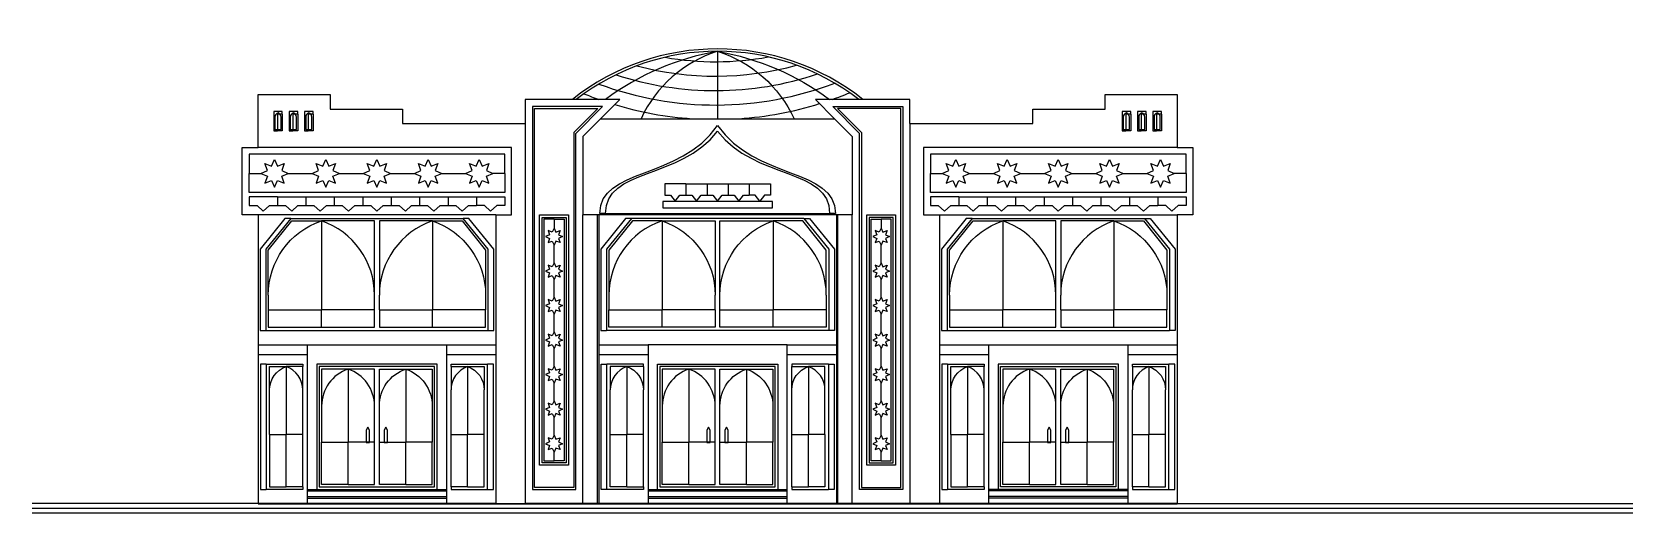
# Model space of a CAD drawing. Header units: inches. Extents: x 425.2 to 458.5, y 114.4 to 124.4.
import ezdxf

# ---------------------------------------------------------------- set-up
doc = ezdxf.new("R2010")
doc.units = ezdxf.units.IN
for name, color, linetype, lineweight in [('01_SOURCE_MASSING', 7, 'Continuous', 25), ('02_NEW_GLAZING', 7, 'Continuous', 25), ('03_NEW_FRAMES', 7, 'Continuous', 25), ('04_NEW_CROWNS', 7, 'Continuous', 25), ('07_NEW_ORNAMENT', 7, 'Continuous', 25), ('08_NEW_ROOF_DETAIL', 7, 'Continuous', 25)]:
    doc.layers.add(name, color=color, linetype=linetype, lineweight=lineweight)

# ---------------------------------------------------------------- blocks, each defined once
blk = doc.blocks.new('MAMLUK_ORIGINAL_DOME')
at = {"layer": '08_NEW_ROOF_DETAIL'}
for points in [[(3.019, 0, 0.34781), (-3.019, 0)], [(2.938, 0, 0.34041), (-2.938, 0)], [(0, 1, 0.11615), (-2.328, 0)], [(0, 1, 0.211226), (-1.592, -0.4)], [(0, 1, -0.211226), (1.592, -0.4)], [(0, 1, -0.11615), (2.328, 0)], [(-1.679, 0.698, 0.132717), (1.644, 0.711)], [(-1.09, 0.875, 0.089014), (1.054, 0.883)], [(-2.468, 0.32, 0.18167), (2.436, 0.339)], [(-2.111, 0.513, 0.161028), (2.077, 0.529)], [(-2.778, 0.118, 0.011441), (-2.467, 0)], [(2.384, 0, 0.013377), (2.747, 0.14)], [(-2.14, -0.107, 0.056472), (-0.53, -0.4)], [(0.447, -0.4, 0.058753), (2.121, -0.087)]]:
    blk.add_lwpolyline(points, format="xyb", dxfattribs=at)
blk.add_lwpolyline([(0, 1), (0, -0.4)], dxfattribs=at)
blk = doc.blocks.new('MAMLUK_LOWER_WINDOW_3_LEFT')
at = {"layer": '02_NEW_GLAZING'}
for points in [[(0.19, 2.065, -0.320465), (0.536, 2.55)], [(0.882, 2.065, 0.320465), (0.536, 2.55)]]:
    blk.add_lwpolyline(points, format="xyb", dxfattribs=at)
for points in [[(0.536, 2.55), (0.536, 1.138)], [(0.19, 1.138), (0.19, 2.065)], [(0.882, 1.138), (0.882, 2.065)], [(0.19, 1.138), (0.536, 1.138)], [(0.882, 1.138), (0.536, 1.138)], [(0.536, 0.05), (0.536, 1.138)], [(0.882, 0.05), (0.882, 1.138)]]:
    blk.add_lwpolyline(points, dxfattribs=at)
at = {"layer": '03_NEW_FRAMES'}
for points in [[(0.12, 2.6), (0, 2.6), (0, 0), (0.12, 0)], [(0.12, 2.6), (0.882, 2.6), (0.882, 2.55)], [(0.12, 2.6), (0.12, 0)], [(0.19, 2.065), (0.19, 2.55), (0.536, 2.55)], [(0.882, 2.55), (0.536, 2.55)], [(0.882, 2.065), (0.882, 2.55)], [(0.19, 1.138), (0.19, 0.05), (0.536, 0.05)], [(0.882, 0.05), (0.882, 0), (0.12, 0)], [(0.882, 0.05), (0.536, 0.05)]]:
    blk.add_lwpolyline(points, dxfattribs=at)
blk = doc.blocks.new('MAMLUK_LOWER_WINDOW_3_RIGHT')
at = {"layer": '02_NEW_GLAZING'}
for points in [[(0, 2.55, 0.320465), (-0.346, 2.065)], [(0, 2.55, -0.320465), (0.346, 2.065)]]:
    blk.add_lwpolyline(points, format="xyb", dxfattribs=at)
for points in [[(0, 2.55), (0, 1.138)], [(-0.346, 1.138), (-0.346, 2.065)], [(0.346, 1.138), (0.346, 2.065)], [(-0.346, 0.05), (-0.346, 1.138)], [(-0.346, 1.138), (0, 1.138)], [(0, 0.05), (0, 1.138)], [(0.346, 1.138), (0, 1.138)]]:
    blk.add_lwpolyline(points, dxfattribs=at)
at = {"layer": '03_NEW_FRAMES'}
for points in [[(-0.346, 2.55), (-0.346, 2.6), (0.416, 2.6)], [(-0.346, 2.55), (0, 2.55)], [(-0.346, 2.55), (-0.346, 2.065)], [(0, 2.55), (0.346, 2.55), (0.346, 2.065)], [(0.416, 0), (0.536, 0), (0.536, 2.6), (0.416, 2.6)], [(0.416, 0), (0.416, 2.6)], [(0, 0.05), (0.346, 0.05), (0.346, 1.138)], [(0, 0.05), (-0.346, 0.05)], [(-0.346, 0.05), (-0.346, 0), (0.416, 0)]]:
    blk.add_lwpolyline(points, dxfattribs=at)
blk = doc.blocks.new('MAMLUK_ENTRANCE_DOOR_3')
at = {"layer": '02_NEW_GLAZING'}
for points in [[(-0.6, 2.8), (-1.15, 2.8), (-1.15, 2.03)], [(-0.05, 2.03), (-0.05, 2.8), (-0.6, 2.8)], [(-0.6, 2.8), (-0.6, 1.28)], [(0.05, 2.03), (0.05, 2.8), (0.6, 2.8)], [(0.6, 2.8), (1.15, 2.8), (1.15, 2.03)], [(0.6, 2.8), (0.6, 1.28)], [(-1.15, 2.03), (-1.15, 1.28)], [(-0.05, 1.28), (-0.05, 2.03)], [(0.05, 1.28), (0.05, 2.03)], [(1.15, 2.03), (1.15, 1.28)], [(-0.6, 0.4), (-1.15, 0.4), (-1.15, 1.28)], [(-1.15, 1.28), (-0.6, 1.28)], [(-0.6, 0.4), (-0.05, 0.4), (-0.05, 1.28)], [(-0.6, 0.4), (-0.6, 1.28)], [(-0.05, 1.28), (-0.151, 1.28), (-0.221, 1.28), (-0.6, 1.28)], [(0.6, 0.4), (0.05, 0.4), (0.05, 1.28)], [(0.05, 1.28), (0.151, 1.28), (0.221, 1.28), (0.6, 1.28)], [(0.6, 0.4), (1.15, 0.4), (1.15, 1.28)], [(0.6, 0.4), (0.6, 1.28)], [(1.15, 1.28), (0.6, 1.28)]]:
    blk.add_lwpolyline(points, dxfattribs=at)
for points in [[(-0.6, 2.8, 0.320465), (-1.15, 2.03)], [(-0.05, 2.03, 0.320465), (-0.6, 2.8)], [(0.05, 2.03, -0.320465), (0.6, 2.8)], [(0.6, 2.8, -0.320465), (1.15, 2.03)]]:
    blk.add_lwpolyline(points, format="xyb", dxfattribs=at)
at = {"layer": '03_NEW_FRAMES'}
for points in [[(-1.444, 0), (-1.444, 0.005), (-1.444, 0.12), (-1.444, 0.15), (-1.444, 0.27), (-1.444, 0.3), (-1.444, 3.1), (-1.444, 3.3), (1.444, 3.3), (1.444, 3.1), (1.444, 0.3), (1.444, 0.27), (1.444, 0.15), (1.444, 0.12), (1.444, 0.005), (1.444, 0)], [(1.25, 0.3), (1.25, 2.9), (-1.25, 2.9), (-1.25, 0.3)]]:
    blk.add_lwpolyline(points, dxfattribs=at)
blk.add_lwpolyline([(-1.2, 0.35), (-1.2, 2.85), (1.2, 2.85), (1.2, 0.35)], close=True, dxfattribs=at)
blk = doc.blocks.new('MAMLUK_UPPER_WINDOW_3')
at = {"layer": '02_NEW_GLAZING'}
for points in [[(-2.26, 0.733, -0.320465), (-1.155, 2.28)], [(-0.05, 0.733, 0.320465), (-1.155, 2.28)], [(1.155, 2.28, 0.320465), (0.05, 0.733)], [(1.155, 2.28, -0.320465), (2.26, 0.733)]]:
    blk.add_lwpolyline(points, format="xyb", dxfattribs=at)
for points in [[(-1.155, 2.28), (-1.155, 0.428)], [(1.155, 2.28), (1.155, 0.428)], [(-2.26, 0.733), (-2.26, 0.428)], [(-0.05, 0.428), (-0.05, 0.733)], [(0.05, 0.428), (0.05, 0.733)], [(2.26, 0.733), (2.26, 0.428)], [(-2.26, 0.428), (-2.26, 0.07), (-1.155, 0.07)], [(-2.26, 0.428), (-1.155, 0.428)], [(-1.155, 0.07), (-0.05, 0.07), (-0.05, 0.428)], [(-1.155, 0.07), (-1.155, 0.428)], [(-0.05, 0.428), (-1.155, 0.428)], [(0.05, 0.428), (0.05, 0.07), (1.155, 0.07)], [(0.05, 0.428), (1.155, 0.428)], [(1.155, 0.07), (2.26, 0.07), (2.26, 0.428)], [(1.155, 0.07), (1.155, 0.428)], [(2.26, 0.428), (1.155, 0.428)]]:
    blk.add_lwpolyline(points, dxfattribs=at)
at = {"layer": '03_NEW_FRAMES'}
for points in [[(-1.793, 2.33), (-1.913, 2.33), (-2.43, 1.693), (-2.43, 0), (-2.31, 0)], [(-1.793, 2.33), (-2.31, 1.693), (-2.31, 0)], [(-2.26, 0.733), (-2.26, 1.672), (-1.772, 2.28), (-1.155, 2.28)], [(-1.793, 2.33), (1.793, 2.33)], [(-0.05, 0.733), (-0.05, 2.28), (-1.155, 2.28)], [(1.155, 2.28), (0.05, 2.28), (0.05, 0.733)], [(1.155, 2.28), (1.772, 2.28), (2.26, 1.672), (2.26, 0.733)], [(1.793, 2.33), (1.913, 2.33), (2.43, 1.693), (2.43, 0), (2.31, 0)], [(1.793, 2.33), (2.31, 1.693), (2.31, 0)], [(-2.31, 0), (2.31, 0)]]:
    blk.add_lwpolyline(points, dxfattribs=at)
blk = doc.blocks.new('MAMLUK_UPPER_WINDOW_1')
at = {"layer": '02_NEW_GLAZING'}
for points in [[(-2.26, 0.733, -0.320465), (-1.155, 2.28)], [(-0.05, 0.733, 0.320465), (-1.155, 2.28)], [(1.155, 2.28, 0.320465), (0.05, 0.733)], [(1.155, 2.28, -0.320465), (2.26, 0.733)]]:
    blk.add_lwpolyline(points, format="xyb", dxfattribs=at)
for points in [[(-1.155, 2.28), (-1.155, 0.428)], [(1.155, 2.28), (1.155, 0.428)], [(-2.26, 0.733), (-2.26, 0.428)], [(-0.05, 0.428), (-0.05, 0.733)], [(0.05, 0.428), (0.05, 0.733)], [(2.26, 0.733), (2.26, 0.428)], [(-2.26, 0.428), (-2.26, 0.07), (-1.155, 0.07)], [(-2.26, 0.428), (-1.155, 0.428)], [(-1.155, 0.07), (-0.05, 0.07), (-0.05, 0.428)], [(-1.155, 0.07), (-1.155, 0.428)], [(-0.05, 0.428), (-1.155, 0.428)], [(0.05, 0.428), (0.05, 0.07), (1.155, 0.07)], [(0.05, 0.428), (1.155, 0.428)], [(1.155, 0.07), (2.26, 0.07), (2.26, 0.428)], [(1.155, 0.07), (1.155, 0.428)], [(2.26, 0.428), (1.155, 0.428)]]:
    blk.add_lwpolyline(points, dxfattribs=at)
at = {"layer": '03_NEW_FRAMES'}
for points in [[(-1.793, 2.33), (-1.913, 2.33), (-2.43, 1.693), (-2.43, 0), (-2.31, 0)], [(-1.793, 2.33), (-2.31, 1.693), (-2.31, 0)], [(-2.26, 0.733), (-2.26, 1.672), (-1.772, 2.28), (-1.155, 2.28)], [(-1.793, 2.33), (1.793, 2.33)], [(-0.05, 0.733), (-0.05, 2.28), (-1.155, 2.28)], [(1.155, 2.28), (0.05, 2.28), (0.05, 0.733)], [(1.155, 2.28), (1.772, 2.28), (2.26, 1.672), (2.26, 0.733)], [(2.31, 0), (2.43, 0), (2.43, 1.693), (1.913, 2.33), (1.793, 2.33)], [(2.31, 0), (2.31, 1.693), (1.793, 2.33)], [(-2.31, 0), (2.31, 0)]]:
    blk.add_lwpolyline(points, dxfattribs=at)
blk = doc.blocks.new('MAMLUK_ENTRANCE_DOOR_1')
at = {"layer": '02_NEW_GLAZING'}
for points in [[(-0.6, 2.8), (-1.15, 2.8), (-1.15, 2.03)], [(-0.05, 2.03), (-0.05, 2.8), (-0.6, 2.8)], [(-0.6, 2.8), (-0.6, 1.28)], [(0.05, 2.03), (0.05, 2.8), (0.6, 2.8)], [(0.6, 2.8), (1.15, 2.8), (1.15, 2.03)], [(0.6, 2.8), (0.6, 1.28)], [(-1.15, 2.03), (-1.15, 1.28)], [(-0.05, 1.28), (-0.05, 2.03)], [(0.05, 1.28), (0.05, 2.03)], [(1.15, 2.03), (1.15, 1.28)], [(-0.6, 0.4), (-1.15, 0.4), (-1.15, 1.28)], [(-1.15, 1.28), (-0.6, 1.28)], [(-0.6, 0.4), (-0.05, 0.4), (-0.05, 1.28)], [(-0.6, 0.4), (-0.6, 1.28)], [(-0.05, 1.28), (-0.151, 1.28), (-0.221, 1.28), (-0.6, 1.28)], [(0.6, 0.4), (0.05, 0.4), (0.05, 1.28)], [(0.05, 1.28), (0.151, 1.28), (0.221, 1.28), (0.6, 1.28)], [(0.6, 0.4), (1.15, 0.4), (1.15, 1.28)], [(0.6, 0.4), (0.6, 1.28)], [(1.15, 1.28), (0.6, 1.28)]]:
    blk.add_lwpolyline(points, dxfattribs=at)
for points in [[(-0.6, 2.8, 0.320465), (-1.15, 2.03)], [(-0.05, 2.03, 0.320465), (-0.6, 2.8)], [(0.05, 2.03, -0.320465), (0.6, 2.8)], [(0.6, 2.8, -0.320465), (1.15, 2.03)]]:
    blk.add_lwpolyline(points, format="xyb", dxfattribs=at)
at = {"layer": '03_NEW_FRAMES'}
for points in [[(-1.444, 0), (-1.444, 0.005), (-1.444, 0.12), (-1.444, 0.15), (-1.444, 0.27), (-1.444, 0.3), (-1.444, 3.1), (-1.444, 3.3), (1.444, 3.3), (1.444, 3.1), (1.444, 0.3), (1.444, 0.27), (1.444, 0.15), (1.444, 0.12), (1.444, 0.005), (1.444, 0)], [(1.25, 0.3), (1.25, 2.9), (-1.25, 2.9), (-1.25, 0.3)]]:
    blk.add_lwpolyline(points, dxfattribs=at)
blk.add_lwpolyline([(-1.2, 0.35), (1.2, 0.35), (1.2, 2.85), (-1.2, 2.85)], close=True, dxfattribs=at)
blk = doc.blocks.new('MAMLUK_LOWER_WINDOW_1_LEFT')
at = {"layer": '02_NEW_GLAZING'}
for points in [[(0.19, 2.065, -0.320465), (0.536, 2.55)], [(0.882, 2.065, 0.320465), (0.536, 2.55)]]:
    blk.add_lwpolyline(points, format="xyb", dxfattribs=at)
for points in [[(0.536, 2.55), (0.536, 1.138)], [(0.19, 1.138), (0.19, 2.065)], [(0.882, 1.138), (0.882, 2.065)], [(0.19, 1.138), (0.19, 0.05), (0.536, 0.05)], [(0.19, 1.138), (0.536, 1.138)], [(0.882, 1.138), (0.536, 1.138)], [(0.536, 0.05), (0.536, 1.138)], [(0.882, 0.05), (0.882, 1.138)], [(0.882, 0.05), (0.536, 0.05)]]:
    blk.add_lwpolyline(points, dxfattribs=at)
at = {"layer": '03_NEW_FRAMES'}
for points in [[(0.12, 2.6), (0, 2.6), (0, 0), (0.12, 0)], [(0.12, 2.6), (0.882, 2.6), (0.882, 2.55)], [(0.12, 2.6), (0.12, 0)], [(0.19, 2.065), (0.19, 2.55), (0.536, 2.55)], [(0.882, 2.55), (0.536, 2.55)], [(0.882, 2.065), (0.882, 2.55)], [(0.882, 0.05), (0.882, 0), (0.12, 0)]]:
    blk.add_lwpolyline(points, dxfattribs=at)
blk = doc.blocks.new('MAMLUK_LOWER_WINDOW_1_RIGHT')
at = {"layer": '02_NEW_GLAZING'}
for points in [[(0, 2.55, 0.320465), (-0.346, 2.065)], [(0, 2.55, -0.320465), (0.346, 2.065)]]:
    blk.add_lwpolyline(points, format="xyb", dxfattribs=at)
for points in [[(0, 2.55), (0, 1.138)], [(-0.346, 1.138), (-0.346, 2.065)], [(0.346, 1.138), (0.346, 2.065)], [(-0.346, 0.05), (-0.346, 1.138)], [(-0.346, 1.138), (0, 1.138)], [(0, 0.05), (0, 1.138)], [(0.346, 1.138), (0, 1.138)]]:
    blk.add_lwpolyline(points, dxfattribs=at)
at = {"layer": '03_NEW_FRAMES'}
for points in [[(-0.346, 2.55), (-0.346, 2.6), (0.416, 2.6)], [(-0.346, 2.55), (0, 2.55)], [(-0.346, 2.55), (-0.346, 2.065)], [(0, 2.55), (0.346, 2.55), (0.346, 2.065)], [(0.416, 0), (0.536, 0), (0.536, 2.6), (0.416, 2.6)], [(0.416, 0), (0.416, 2.6)], [(0, 0.05), (0.346, 0.05), (0.346, 1.138)], [(0, 0.05), (-0.346, 0.05)], [(-0.346, 0.05), (-0.346, 0), (0.416, 0)]]:
    blk.add_lwpolyline(points, dxfattribs=at)
blk = doc.blocks.new('MAMLUK_INLAY_RIGHT')
at = {"layer": '03_NEW_FRAMES'}
for points in [[(0.3, 5.2), (0.3, 0), (-0.3, 0), (-0.3, 5.2)], [(-0.25, 0.05), (0.25, 0.05), (0.25, 5.15), (-0.25, 5.15)]]:
    blk.add_lwpolyline(points, close=True, dxfattribs=at)
for points in [[(0, 0.09), (-0.21, 0.09), (-0.21, 5.11), (0, 5.11)], [(0, 0.09), (0.21, 0.09), (0.21, 5.11), (0, 5.11)]]:
    blk.add_lwpolyline(points, dxfattribs=at)
at = {"layer": '07_NEW_ORNAMENT'}
for points in [[(0, 5.11), (0, 4.926)], [(0, 4.926), (-0.038, 4.844), (-0.124, 4.875), (-0.092, 4.79), (-0.175, 4.751), (-0.092, 4.713), (-0.124, 4.628), (-0.038, 4.659), (0, 4.576)], [(0, 4.926), (0.038, 4.844), (0.124, 4.875), (0.092, 4.79), (0.175, 4.751), (0.092, 4.713), (0.124, 4.628), (0.038, 4.659), (0, 4.576)], [(0, 4.209), (0, 4.576)], [(0, 4.209), (-0.038, 4.126), (-0.124, 4.158), (-0.092, 4.072), (-0.175, 4.034), (-0.092, 3.996), (-0.124, 3.911), (-0.038, 3.942), (0, 3.859)], [(0, 4.209), (0.038, 4.126), (0.124, 4.158), (0.092, 4.072), (0.175, 4.034), (0.092, 3.996), (0.124, 3.911), (0.038, 3.942), (0, 3.859)], [(0, 3.492), (0, 3.859)], [(0, 3.492), (-0.038, 3.409), (-0.124, 3.441), (-0.092, 3.355), (-0.175, 3.317), (-0.092, 3.279), (-0.124, 3.193), (-0.038, 3.225), (0, 3.142)], [(0, 3.492), (0.038, 3.409), (0.124, 3.441), (0.092, 3.355), (0.175, 3.317), (0.092, 3.279), (0.124, 3.193), (0.038, 3.225), (0, 3.142)], [(0, 2.775), (0, 3.142)], [(0, 2.775), (-0.038, 2.692), (-0.124, 2.724), (-0.092, 2.638), (-0.175, 2.6), (-0.092, 2.562), (-0.124, 2.476), (-0.038, 2.508), (0, 2.425)], [(0, 2.775), (0.038, 2.692), (0.124, 2.724), (0.092, 2.638), (0.175, 2.6), (0.092, 2.562), (0.124, 2.476), (0.038, 2.508), (0, 2.425)], [(0, 2.058), (0, 2.425)], [(0, 2.058), (-0.038, 1.975), (-0.124, 2.007), (-0.092, 1.921), (-0.175, 1.883), (-0.092, 1.845), (-0.124, 1.759), (-0.038, 1.791), (0, 1.708)], [(0, 2.058), (0.038, 1.975), (0.124, 2.007), (0.092, 1.921), (0.175, 1.883), (0.092, 1.845), (0.124, 1.759), (0.038, 1.791), (0, 1.708)], [(0, 1.341), (0, 1.708)], [(0, 1.341), (-0.038, 1.258), (-0.124, 1.289), (-0.092, 1.204), (-0.175, 1.166), (-0.092, 1.128), (-0.124, 1.042), (-0.038, 1.074), (0, 0.991)], [(0, 1.341), (0.038, 1.258), (0.124, 1.289), (0.092, 1.204), (0.175, 1.166), (0.092, 1.128), (0.124, 1.042), (0.038, 1.074), (0, 0.991)], [(0, 0.624), (0, 0.991)], [(0, 0.624), (-0.038, 0.541), (-0.124, 0.572), (-0.092, 0.487), (-0.175, 0.449), (-0.092, 0.41), (-0.124, 0.325), (-0.038, 0.356), (0, 0.274)], [(0, 0.624), (0.038, 0.541), (0.124, 0.572), (0.092, 0.487), (0.175, 0.449), (0.092, 0.41), (0.124, 0.325), (0.038, 0.356), (0, 0.274)], [(0, 0.09), (0, 0.274)]]:
    blk.add_lwpolyline(points, dxfattribs=at)
blk = doc.blocks.new('MAMLUK_INLAY_LEFT')
at = {"layer": '03_NEW_FRAMES'}
for points in [[(0.3, 0), (-0.3, 0), (-0.3, 5.2), (0.3, 5.2)], [(-0.25, 5.15), (0.25, 5.15), (0.25, 0.05), (-0.25, 0.05)]]:
    blk.add_lwpolyline(points, close=True, dxfattribs=at)
for points in [[(0, 5.11), (-0.21, 5.11), (-0.21, 0.09), (0, 0.09)], [(0, 5.11), (0.21, 5.11), (0.21, 0.09), (0, 0.09)]]:
    blk.add_lwpolyline(points, dxfattribs=at)
at = {"layer": '07_NEW_ORNAMENT'}
for points in [[(0, 5.11), (0, 4.926)], [(0, 4.926), (-0.038, 4.844), (-0.124, 4.875), (-0.092, 4.79), (-0.175, 4.751), (-0.092, 4.713), (-0.124, 4.628), (-0.038, 4.659), (0, 4.576)], [(0, 4.926), (0.038, 4.844), (0.124, 4.875), (0.092, 4.79), (0.175, 4.751), (0.092, 4.713), (0.124, 4.628), (0.038, 4.659), (0, 4.576)], [(0, 4.209), (0, 4.576)], [(0, 4.209), (-0.038, 4.126), (-0.124, 4.158), (-0.092, 4.072), (-0.175, 4.034), (-0.092, 3.996), (-0.124, 3.911), (-0.038, 3.942), (0, 3.859)], [(0, 4.209), (0.038, 4.126), (0.124, 4.158), (0.092, 4.072), (0.175, 4.034), (0.092, 3.996), (0.124, 3.911), (0.038, 3.942), (0, 3.859)], [(0, 3.492), (0, 3.859)], [(0, 3.492), (-0.038, 3.409), (-0.124, 3.441), (-0.092, 3.355), (-0.175, 3.317), (-0.092, 3.279), (-0.124, 3.193), (-0.038, 3.225), (0, 3.142)], [(0, 3.492), (0.038, 3.409), (0.124, 3.441), (0.092, 3.355), (0.175, 3.317), (0.092, 3.279), (0.124, 3.193), (0.038, 3.225), (0, 3.142)], [(0, 2.775), (0, 3.142)], [(0, 2.775), (-0.038, 2.692), (-0.124, 2.724), (-0.092, 2.638), (-0.175, 2.6), (-0.092, 2.562), (-0.124, 2.476), (-0.038, 2.508), (0, 2.425)], [(0, 2.775), (0.038, 2.692), (0.124, 2.724), (0.092, 2.638), (0.175, 2.6), (0.092, 2.562), (0.124, 2.476), (0.038, 2.508), (0, 2.425)], [(0, 2.058), (0, 2.425)], [(0, 2.058), (-0.038, 1.975), (-0.124, 2.007), (-0.092, 1.921), (-0.175, 1.883), (-0.092, 1.845), (-0.124, 1.759), (-0.038, 1.791), (0, 1.708)], [(0, 2.058), (0.038, 1.975), (0.124, 2.007), (0.092, 1.921), (0.175, 1.883), (0.092, 1.845), (0.124, 1.759), (0.038, 1.791), (0, 1.708)], [(0, 1.341), (0, 1.708)], [(0, 1.341), (-0.038, 1.258), (-0.124, 1.289), (-0.092, 1.204), (-0.175, 1.166), (-0.092, 1.128), (-0.124, 1.042), (-0.038, 1.074), (0, 0.991)], [(0, 1.341), (0.038, 1.258), (0.124, 1.289), (0.092, 1.204), (0.175, 1.166), (0.092, 1.128), (0.124, 1.042), (0.038, 1.074), (0, 0.991)], [(0, 0.624), (0, 0.991)], [(0, 0.624), (-0.038, 0.541), (-0.124, 0.572), (-0.092, 0.487), (-0.175, 0.449), (-0.092, 0.41), (-0.124, 0.325), (-0.038, 0.356), (0, 0.274)], [(0, 0.624), (0.038, 0.541), (0.124, 0.572), (0.092, 0.487), (0.175, 0.449), (0.092, 0.41), (0.124, 0.325), (0.038, 0.356), (0, 0.274)], [(0, 0.09), (0, 0.274)]]:
    blk.add_lwpolyline(points, dxfattribs=at)
blk = doc.blocks.new('MAMLUK_UPPER_WINDOW_2')
at = {"layer": '02_NEW_GLAZING'}
for points in [[(-1.155, 2.28, 0.320465), (-2.26, 0.733)], [(-1.155, 2.28, -0.320465), (-0.05, 0.733)], [(0.05, 0.733, -0.320465), (1.155, 2.28)], [(2.26, 0.733, 0.320465), (1.155, 2.28)]]:
    blk.add_lwpolyline(points, format="xyb", dxfattribs=at)
for points in [[(-1.155, 2.28), (-1.155, 0.428)], [(1.155, 2.28), (1.155, 0.428)], [(-2.26, 0.733), (-2.26, 0.428)], [(-0.05, 0.428), (-0.05, 0.733)], [(0.05, 0.428), (0.05, 0.733)], [(2.26, 0.733), (2.26, 0.428)], [(-2.26, 0.428), (-1.155, 0.428)], [(-0.05, 0.428), (-1.155, 0.428)], [(-1.155, 0.07), (-1.155, 0.428)], [(1.155, 0.07), (0.05, 0.07), (0.05, 0.428)], [(0.05, 0.428), (1.155, 0.428)], [(2.26, 0.428), (2.26, 0.07), (1.155, 0.07)], [(2.26, 0.428), (1.155, 0.428)], [(1.155, 0.07), (1.155, 0.428)]]:
    blk.add_lwpolyline(points, dxfattribs=at)
at = {"layer": '03_NEW_FRAMES'}
for points in [[(-1.793, 2.33), (-1.913, 2.33), (-2.43, 1.693), (-2.43, 0), (-2.31, 0)], [(-1.793, 2.33), (-2.31, 1.693), (-2.31, 0)], [(-1.155, 2.28), (-1.772, 2.28), (-2.26, 1.672), (-2.26, 0.733)], [(1.793, 2.33), (-1.793, 2.33)], [(-1.155, 2.28), (-0.05, 2.28), (-0.05, 0.733)], [(0.05, 0.733), (0.05, 2.28), (1.155, 2.28)], [(2.26, 0.733), (2.26, 1.672), (1.772, 2.28), (1.155, 2.28)], [(1.793, 2.33), (2.31, 1.693), (2.31, 0)], [(1.793, 2.33), (1.913, 2.33), (2.43, 1.693), (2.43, 0), (2.31, 0)], [(-1.155, 0.07), (-2.26, 0.07), (-2.26, 0.428)], [(-0.05, 0.428), (-0.05, 0.07), (-1.155, 0.07)], [(2.31, 0), (-2.31, 0)]]:
    blk.add_lwpolyline(points, dxfattribs=at)
blk = doc.blocks.new('MAMLUK_LOWER_WINDOW_2_RIGHT')
at = {"layer": '02_NEW_GLAZING'}
for points in [[(-0.882, 2.065, -0.320465), (-0.536, 2.55)], [(-0.19, 2.065, 0.320465), (-0.536, 2.55)]]:
    blk.add_lwpolyline(points, format="xyb", dxfattribs=at)
for points in [[(-0.536, 2.55), (-0.536, 1.138)], [(-0.882, 1.138), (-0.882, 2.065)], [(-0.19, 1.138), (-0.19, 2.065)], [(-0.882, 0.05), (-0.882, 1.138)], [(-0.882, 1.138), (-0.536, 1.138)], [(-0.19, 1.138), (-0.19, 0.05), (-0.536, 0.05)], [(-0.19, 1.138), (-0.536, 1.138)], [(-0.536, 0.05), (-0.536, 1.138)], [(-0.882, 0.05), (-0.536, 0.05)]]:
    blk.add_lwpolyline(points, dxfattribs=at)
at = {"layer": '03_NEW_FRAMES'}
for points in [[(0.078, -0.3), (0.078, -0.295), (0.078, 5.7)], [(-0.12, 2.6), (-0.882, 2.6), (-0.882, 2.55)], [(-0.882, 2.065), (-0.882, 2.55)], [(-0.882, 2.55), (-0.536, 2.55)], [(-0.19, 2.065), (-0.19, 2.55), (-0.536, 2.55)], [(-0.12, 2.6), (0, 2.6), (0, 0), (-0.12, 0)], [(-0.12, 2.6), (-0.12, 0)], [(-0.882, 0.05), (-0.882, 0), (-0.12, 0)]]:
    blk.add_lwpolyline(points, dxfattribs=at)
blk = doc.blocks.new('MAMLUK_LOWER_WINDOW_2_LEFT')
at = {"layer": '02_NEW_GLAZING'}
for points in [[(0, 2.55, 0.320465), (-0.346, 2.065)], [(0, 2.55, -0.320465), (0.346, 2.065)]]:
    blk.add_lwpolyline(points, format="xyb", dxfattribs=at)
for points in [[(0, 2.55), (0, 1.138)], [(-0.346, 1.138), (-0.346, 2.065)], [(0.346, 1.138), (0.346, 2.065)], [(-0.346, 1.138), (0, 1.138)], [(0, 0.05), (0, 1.138)], [(0.346, 1.138), (0, 1.138)], [(0.346, 0.05), (0.346, 1.138)]]:
    blk.add_lwpolyline(points, dxfattribs=at)
at = {"layer": '03_NEW_FRAMES'}
for points in [[(-0.614, -0.3), (-0.614, -0.295), (-0.614, 5.7)], [(-0.416, 0), (-0.536, 0), (-0.536, 2.6), (-0.416, 2.6)], [(0.346, 2.55), (0.346, 2.6), (-0.416, 2.6)], [(-0.416, 0), (-0.416, 2.6)], [(0, 2.55), (-0.346, 2.55), (-0.346, 2.065)], [(0.346, 2.55), (0, 2.55)], [(0.346, 2.55), (0.346, 2.065)], [(0, 0.05), (-0.346, 0.05), (-0.346, 1.138)], [(0.346, 0.05), (0.346, 0), (-0.416, 0)], [(0, 0.05), (0.346, 0.05)]]:
    blk.add_lwpolyline(points, dxfattribs=at)
blk = doc.blocks.new('MAMLUK_ENTRANCE_DOOR_2')
at = {"layer": '02_NEW_GLAZING'}
for points in [[(-0.6, 2.8), (-1.15, 2.8), (-1.15, 2.03)], [(-0.05, 2.03), (-0.05, 2.8), (-0.6, 2.8)], [(-0.6, 2.8), (-0.6, 1.28)], [(0.05, 2.03), (0.05, 2.8), (0.6, 2.8)], [(0.6, 2.8), (1.15, 2.8), (1.15, 2.03)], [(0.6, 2.8), (0.6, 1.28)], [(-1.15, 2.03), (-1.15, 1.28)], [(-0.05, 1.28), (-0.05, 2.03)], [(0.05, 1.28), (0.05, 2.03)], [(1.15, 2.03), (1.15, 1.28)], [(-0.6, 0.4), (-1.15, 0.4), (-1.15, 1.28)], [(-1.15, 1.28), (-0.6, 1.28)], [(-0.6, 0.4), (-0.05, 0.4), (-0.05, 1.28)], [(-0.6, 0.4), (-0.6, 1.28)], [(-0.05, 1.28), (-0.151, 1.28), (-0.221, 1.28), (-0.6, 1.28)], [(0.6, 0.4), (0.05, 0.4), (0.05, 1.28)], [(0.05, 1.28), (0.151, 1.28), (0.221, 1.28), (0.6, 1.28)], [(0.6, 0.4), (1.15, 0.4), (1.15, 1.28)], [(0.6, 0.4), (0.6, 1.28)], [(1.15, 1.28), (0.6, 1.28)]]:
    blk.add_lwpolyline(points, dxfattribs=at)
for points in [[(-0.6, 2.8, 0.320465), (-1.15, 2.03)], [(-0.05, 2.03, 0.320465), (-0.6, 2.8)], [(0.05, 2.03, -0.320465), (0.6, 2.8)], [(0.6, 2.8, -0.320465), (1.15, 2.03)]]:
    blk.add_lwpolyline(points, format="xyb", dxfattribs=at)
at = {"layer": '03_NEW_FRAMES'}
for points in [[(1.444, 0), (1.444, 0.005), (1.444, 0.12), (1.444, 0.15), (1.444, 0.27), (1.444, 0.3), (1.444, 3.1), (1.444, 3.3), (-1.444, 3.3), (-1.444, 3.1), (-1.444, 0.3), (-1.444, 0.27), (-1.444, 0.15), (-1.444, 0.12), (-1.444, 0.005), (-1.444, 0)], [(-1.25, 0.3), (-1.25, 2.9), (1.25, 2.9), (1.25, 0.3)]]:
    blk.add_lwpolyline(points, dxfattribs=at)
blk.add_lwpolyline([(1.2, 0.35), (1.2, 2.85), (-1.2, 2.85), (-1.2, 0.35)], close=True, dxfattribs=at)
blk = doc.blocks.new('MAMLUK_HANDLE_1_LEFT')
at = {"layer": '03_NEW_FRAMES'}
blk.add_lwpolyline([(-0.035, -0.16), (0.035, -0.16), (0.035, -0.153), (0.035, 0.1), (0, 0.16), (-0.035, 0.1), (-0.035, -0.153)], close=True, dxfattribs=at)
blk = doc.blocks.new('MAMLUK_HANDLE_1_RIGHT')
at = {"layer": '03_NEW_FRAMES'}
blk.add_lwpolyline([(-0.035, -0.16), (0.035, -0.16), (0.035, -0.153), (0.035, 0.1), (0, 0.16), (-0.035, 0.1), (-0.035, -0.153)], close=True, dxfattribs=at)
blk = doc.blocks.new('MAMLUK_SPANDREL_JOINTS_1')
at = {"layer": '01_SOURCE_MASSING'}
for points in [[(-2.472, 3.3), (-1.444, 3.3)], [(-2.472, 3.1), (-1.444, 3.1)], [(1.444, 3.3), (2.472, 3.3)], [(1.444, 3.1), (2.472, 3.1)]]:
    blk.add_lwpolyline(points, dxfattribs=at)
blk = doc.blocks.new('MAMLUK_HANDLE_2_LEFT')
at = {"layer": '03_NEW_FRAMES'}
blk.add_lwpolyline([(-0.035, -0.16), (0.035, -0.16), (0.035, -0.153), (0.035, 0.1), (0, 0.16), (-0.035, 0.1), (-0.035, -0.153)], close=True, dxfattribs=at)
blk = doc.blocks.new('MAMLUK_HANDLE_2_RIGHT')
at = {"layer": '03_NEW_FRAMES'}
blk.add_lwpolyline([(-0.035, -0.16), (0.035, -0.16), (0.035, -0.153), (0.035, 0.1), (0, 0.16), (-0.035, 0.1), (-0.035, -0.153)], close=True, dxfattribs=at)
blk = doc.blocks.new('MAMLUK_SPANDREL_JOINTS_2')
at = {"layer": '01_SOURCE_MASSING'}
for points in [[(-2.472, 3.3), (-1.444, 3.3)], [(-2.472, 3.1), (-1.444, 3.1)], [(1.444, 3.3), (2.472, 3.3)], [(1.444, 3.1), (2.472, 3.1)]]:
    blk.add_lwpolyline(points, dxfattribs=at)
blk = doc.blocks.new('MAMLUK_HANDLE_3_LEFT')
at = {"layer": '03_NEW_FRAMES'}
blk.add_lwpolyline([(-0.035, -0.16), (0.035, -0.16), (0.035, -0.153), (0.035, 0.1), (0, 0.16), (-0.035, 0.1), (-0.035, -0.153)], close=True, dxfattribs=at)
blk = doc.blocks.new('MAMLUK_HANDLE_3_RIGHT')
at = {"layer": '03_NEW_FRAMES'}
blk.add_lwpolyline([(-0.035, -0.16), (0.035, -0.16), (0.035, -0.153), (0.035, 0.1), (0, 0.16), (-0.035, 0.1), (-0.035, -0.153)], close=True, dxfattribs=at)
blk = doc.blocks.new('MAMLUK_SPANDREL_JOINTS_3')
at = {"layer": '01_SOURCE_MASSING'}
for points in [[(-2.472, 3.3), (-1.444, 3.3)], [(-2.472, 3.1), (-1.444, 3.1)], [(1.444, 3.3), (2.472, 3.3)], [(1.444, 3.1), (2.472, 3.1)]]:
    blk.add_lwpolyline(points, dxfattribs=at)
blk = doc.blocks.new('MAMLUK_FRIEZE_1')
at = {"layer": '07_NEW_ORNAMENT'}
for points in [[(2.66, 0.395), (2.66, 0.79), (-2.66, 0.79), (-2.66, 0.395)], [(-2.412, 0.395), (-2.278, 0.457), (-2.329, 0.596), (-2.19, 0.545), (-2.128, 0.679), (-2.066, 0.545), (-1.927, 0.596), (-1.978, 0.457), (-1.844, 0.395)], [(-1.348, 0.395), (-1.214, 0.457), (-1.265, 0.596), (-1.126, 0.545), (-1.064, 0.679), (-1.002, 0.545), (-0.863, 0.596), (-0.914, 0.457), (-0.78, 0.395)], [(-0.284, 0.395), (-0.15, 0.457), (-0.201, 0.596), (-0.062, 0.545), (0, 0.679), (0.062, 0.545), (0.201, 0.596), (0.15, 0.457), (0.284, 0.395)], [(0.78, 0.395), (0.914, 0.457), (0.863, 0.596), (1.002, 0.545), (1.064, 0.679), (1.126, 0.545), (1.265, 0.596), (1.214, 0.457), (1.348, 0.395)], [(1.844, 0.395), (1.978, 0.457), (1.927, 0.596), (2.066, 0.545), (2.128, 0.679), (2.19, 0.545), (2.329, 0.596), (2.278, 0.457), (2.412, 0.395)], [(2.66, 0.395), (2.66, 0), (-2.66, 0), (-2.66, 0.395)], [(-2.66, 0.395), (-2.412, 0.395)], [(-2.412, 0.395), (-2.278, 0.333), (-2.329, 0.194), (-2.19, 0.245), (-2.128, 0.111), (-2.066, 0.245), (-1.927, 0.194), (-1.978, 0.333), (-1.844, 0.395)], [(-1.844, 0.395), (-1.348, 0.395)], [(-1.348, 0.395), (-1.214, 0.333), (-1.265, 0.194), (-1.126, 0.245), (-1.064, 0.111), (-1.002, 0.245), (-0.863, 0.194), (-0.914, 0.333), (-0.78, 0.395)], [(-0.78, 0.395), (-0.284, 0.395)], [(-0.284, 0.395), (-0.15, 0.333), (-0.201, 0.194), (-0.062, 0.245), (0, 0.111), (0.062, 0.245), (0.201, 0.194), (0.15, 0.333), (0.284, 0.395)], [(0.284, 0.395), (0.78, 0.395)], [(0.78, 0.395), (0.914, 0.333), (0.863, 0.194), (1.002, 0.245), (1.064, 0.111), (1.126, 0.245), (1.265, 0.194), (1.214, 0.333), (1.348, 0.395)], [(1.348, 0.395), (1.844, 0.395)], [(1.844, 0.395), (1.978, 0.333), (1.927, 0.194), (2.066, 0.245), (2.128, 0.111), (2.19, 0.245), (2.329, 0.194), (2.278, 0.333), (2.412, 0.395)], [(2.66, 0.395), (2.412, 0.395)]]:
    blk.add_lwpolyline(points, dxfattribs=at)
blk = doc.blocks.new('MAMLUK_MUQARNAS_CORNICE_1')
at = {"layer": '07_NEW_ORNAMENT'}
for points in [[(-2.069, 0.3), (-2.66, 0.3), (-2.66, 0.12), (-2.494, 0.12), (-2.364, 0), (-2.234, 0.12), (-2.069, 0.12)], [(-2.069, 0.3), (-1.478, 0.3)], [(-2.069, 0.3), (-2.069, 0.12)], [(-2.069, 0.12), (-1.903, 0.12), (-1.773, 0), (-1.643, 0.12), (-1.478, 0.12)], [(-1.478, 0.3), (-0.887, 0.3)], [(-1.478, 0.3), (-1.478, 0.12)], [(-1.478, 0.12), (-1.312, 0.12), (-1.182, 0), (-1.052, 0.12), (-0.887, 0.12)], [(-0.887, 0.3), (-0.296, 0.3)], [(-0.887, 0.3), (-0.887, 0.12)], [(-0.887, 0.12), (-0.721, 0.12), (-0.591, 0), (-0.461, 0.12), (-0.296, 0.12)], [(-0.296, 0.3), (0.296, 0.3)], [(-0.296, 0.3), (-0.296, 0.12)], [(-0.296, 0.12), (-0.13, 0.12), (0, 0), (0.13, 0.12), (0.296, 0.12)], [(0.296, 0.3), (0.887, 0.3)], [(0.296, 0.3), (0.296, 0.12)], [(0.296, 0.12), (0.461, 0.12), (0.591, 0), (0.721, 0.12), (0.887, 0.12)], [(0.887, 0.3), (1.478, 0.3)], [(0.887, 0.3), (0.887, 0.12)], [(0.887, 0.12), (1.052, 0.12), (1.182, 0), (1.312, 0.12), (1.478, 0.12)], [(1.478, 0.3), (2.069, 0.3)], [(1.478, 0.3), (1.478, 0.12)], [(1.478, 0.12), (1.643, 0.12), (1.773, 0), (1.903, 0.12), (2.069, 0.12)], [(2.069, 0.3), (2.66, 0.3), (2.66, 0.12), (2.494, 0.12), (2.364, 0), (2.234, 0.12), (2.069, 0.12)], [(2.069, 0.3), (2.069, 0.12)]]:
    blk.add_lwpolyline(points, dxfattribs=at)
blk = doc.blocks.new('MAMLUK_FRIEZE_3')
at = {"layer": '07_NEW_ORNAMENT'}
for points in [[(2.66, 0.395), (2.66, 0.79), (-2.66, 0.79), (-2.66, 0.395)], [(-2.412, 0.395), (-2.278, 0.457), (-2.329, 0.596), (-2.19, 0.545), (-2.128, 0.679), (-2.066, 0.545), (-1.927, 0.596), (-1.978, 0.457), (-1.844, 0.395)], [(-1.348, 0.395), (-1.214, 0.457), (-1.265, 0.596), (-1.126, 0.545), (-1.064, 0.679), (-1.002, 0.545), (-0.863, 0.596), (-0.914, 0.457), (-0.78, 0.395)], [(-0.284, 0.395), (-0.15, 0.457), (-0.201, 0.596), (-0.062, 0.545), (0, 0.679), (0.062, 0.545), (0.201, 0.596), (0.15, 0.457), (0.284, 0.395)], [(0.78, 0.395), (0.914, 0.457), (0.863, 0.596), (1.002, 0.545), (1.064, 0.679), (1.126, 0.545), (1.265, 0.596), (1.214, 0.457), (1.348, 0.395)], [(1.844, 0.395), (1.978, 0.457), (1.927, 0.596), (2.066, 0.545), (2.128, 0.679), (2.19, 0.545), (2.329, 0.596), (2.278, 0.457), (2.412, 0.395)], [(2.66, 0.395), (2.66, 0), (-2.66, 0), (-2.66, 0.395)], [(-2.66, 0.395), (-2.412, 0.395)], [(-2.412, 0.395), (-2.278, 0.333), (-2.329, 0.194), (-2.19, 0.245), (-2.128, 0.111), (-2.066, 0.245), (-1.927, 0.194), (-1.978, 0.333), (-1.844, 0.395)], [(-1.844, 0.395), (-1.348, 0.395)], [(-1.348, 0.395), (-1.214, 0.333), (-1.265, 0.194), (-1.126, 0.245), (-1.064, 0.111), (-1.002, 0.245), (-0.863, 0.194), (-0.914, 0.333), (-0.78, 0.395)], [(-0.78, 0.395), (-0.284, 0.395)], [(-0.284, 0.395), (-0.15, 0.333), (-0.201, 0.194), (-0.062, 0.245), (0, 0.111), (0.062, 0.245), (0.201, 0.194), (0.15, 0.333), (0.284, 0.395)], [(0.284, 0.395), (0.78, 0.395)], [(0.78, 0.395), (0.914, 0.333), (0.863, 0.194), (1.002, 0.245), (1.064, 0.111), (1.126, 0.245), (1.265, 0.194), (1.214, 0.333), (1.348, 0.395)], [(1.348, 0.395), (1.844, 0.395)], [(1.844, 0.395), (1.978, 0.333), (1.927, 0.194), (2.066, 0.245), (2.128, 0.111), (2.19, 0.245), (2.329, 0.194), (2.278, 0.333), (2.412, 0.395)], [(2.66, 0.395), (2.412, 0.395)]]:
    blk.add_lwpolyline(points, dxfattribs=at)
blk = doc.blocks.new('MAMLUK_MUQARNAS_CORNICE_3')
at = {"layer": '07_NEW_ORNAMENT'}
for points in [[(-2.069, 0.3), (-2.66, 0.3), (-2.66, 0.12), (-2.494, 0.12), (-2.364, 0), (-2.234, 0.12), (-2.069, 0.12)], [(-2.069, 0.3), (-1.478, 0.3)], [(-2.069, 0.3), (-2.069, 0.12)], [(-2.069, 0.12), (-1.903, 0.12), (-1.773, 0), (-1.643, 0.12), (-1.478, 0.12)], [(-1.478, 0.3), (-0.887, 0.3)], [(-1.478, 0.3), (-1.478, 0.12)], [(-1.478, 0.12), (-1.312, 0.12), (-1.182, 0), (-1.052, 0.12), (-0.887, 0.12)], [(-0.887, 0.3), (-0.296, 0.3)], [(-0.887, 0.3), (-0.887, 0.12)], [(-0.887, 0.12), (-0.721, 0.12), (-0.591, 0), (-0.461, 0.12), (-0.296, 0.12)], [(-0.296, 0.3), (0.296, 0.3)], [(-0.296, 0.3), (-0.296, 0.12)], [(-0.296, 0.12), (-0.13, 0.12), (0, 0), (0.13, 0.12), (0.296, 0.12)], [(0.296, 0.3), (0.887, 0.3)], [(0.296, 0.3), (0.296, 0.12)], [(0.296, 0.12), (0.461, 0.12), (0.591, 0), (0.721, 0.12), (0.887, 0.12)], [(0.887, 0.3), (1.478, 0.3)], [(0.887, 0.3), (0.887, 0.12)], [(0.887, 0.12), (1.052, 0.12), (1.182, 0), (1.312, 0.12), (1.478, 0.12)], [(1.478, 0.3), (2.069, 0.3)], [(1.478, 0.3), (1.478, 0.12)], [(1.478, 0.12), (1.643, 0.12), (1.773, 0), (1.903, 0.12), (2.069, 0.12)], [(2.069, 0.3), (2.66, 0.3), (2.66, 0.12), (2.494, 0.12), (2.364, 0), (2.234, 0.12), (2.069, 0.12)], [(2.069, 0.3), (2.069, 0.12)]]:
    blk.add_lwpolyline(points, dxfattribs=at)
blk = doc.blocks.new('MAMLUK_CENTRAL_IWAN_RELIEF')
at = {"layer": '04_NEW_CROWNS'}
blk.add_lwpolyline([(-1.14, 0.12), (1.14, 0.12), (1.14, 0.25), (-1.14, 0.25)], close=True, dxfattribs=at)
blk.add_lwpolyline([(-2.33, 0), (2.33, 0)], dxfattribs=at)
for points, knots in [([(-2.33, 0), (-2.37, 0), (-2.41, 0), (-2.45, 0), (-2.45, 0.952), (-0.784, 0.695), (0, 1.83), (0.784, 0.695), (2.45, 0.952), (2.45, 0), (2.41, 0), (2.37, 0), (2.33, 0)], [0, 0, 0, 0, 1, 1, 1, 2, 2, 2, 3, 3, 3, 4, 4, 4, 4]), ([(-2.33, 0), (-2.33, 0.952), (-0.784, 0.695), (0, 1.71), (0.784, 0.695), (2.33, 0.952), (2.33, 0)], [0, 0, 0, 0, 1, 1, 1, 2, 2, 2, 2])]:
    blk.add_open_spline(points, degree=3, knots=knots, dxfattribs=at)
blk = doc.blocks.new('MAMLUK_CENTRAL_MUQARNAS_INNER')
at = {"layer": '07_NEW_ORNAMENT'}
for points in [[(-0.66, 0.36), (-1.1, 0.36), (-1.1, 0.12), (-0.977, 0.12), (-0.88, 0), (-0.783, 0.12), (-0.66, 0.12)], [(-0.66, 0.36), (-0.22, 0.36)], [(-0.66, 0.36), (-0.66, 0.12)], [(-0.22, 0.36), (0.22, 0.36)], [(-0.22, 0.36), (-0.22, 0.12)], [(0.22, 0.36), (0.66, 0.36)], [(0.22, 0.36), (0.22, 0.12)], [(0.66, 0.36), (1.1, 0.36), (1.1, 0.12), (0.977, 0.12), (0.88, 0), (0.783, 0.12), (0.66, 0.12)], [(0.66, 0.36), (0.66, 0.12)], [(-0.66, 0.12), (-0.537, 0.12), (-0.44, 0), (-0.343, 0.12), (-0.22, 0.12)], [(-0.22, 0.12), (-0.097, 0.12), (0, 0), (0.097, 0.12), (0.22, 0.12)], [(0.22, 0.12), (0.343, 0.12), (0.44, 0), (0.537, 0.12), (0.66, 0.12)]]:
    blk.add_lwpolyline(points, dxfattribs=at)
blk = doc.blocks.new('MAMLUK_VENT_1')
at = {"layer": '07_NEW_ORNAMENT'}
blk.add_lwpolyline([(-0.064, 0.025), (-0.012, 0.025), (0.064, 0.025), (0.064, 0.285, 0.320465), (0, 0.375, 0.320465), (-0.064, 0.285)], format="xyb", close=True, dxfattribs=at)
blk = doc.blocks.new('MAMLUK_VENT_2')
at = {"layer": '07_NEW_ORNAMENT'}
blk.add_lwpolyline([(-0.064, 0.025), (-0.012, 0.025), (0.064, 0.025), (0.064, 0.285, 0.320465), (0, 0.375, 0.320465), (-0.064, 0.285)], format="xyb", close=True, dxfattribs=at)
blk = doc.blocks.new('MAMLUK_VENT_3')
at = {"layer": '07_NEW_ORNAMENT'}
blk.add_lwpolyline([(-0.064, 0.025), (-0.012, 0.025), (0.064, 0.025), (0.064, 0.285, 0.320465), (0, 0.375, 0.320465), (-0.064, 0.285)], format="xyb", close=True, dxfattribs=at)
blk = doc.blocks.new('MAMLUK_VENT_4')
at = {"layer": '07_NEW_ORNAMENT'}
blk.add_lwpolyline([(-0.064, 0.025), (-0.012, 0.025), (0.064, 0.025), (0.064, 0.285, 0.320465), (0, 0.375, 0.320465), (-0.064, 0.285)], format="xyb", close=True, dxfattribs=at)
blk = doc.blocks.new('MAMLUK_VENT_5')
at = {"layer": '07_NEW_ORNAMENT'}
blk.add_lwpolyline([(-0.064, 0.025), (-0.012, 0.025), (0.064, 0.025), (0.064, 0.285, 0.320465), (0, 0.375, 0.320465), (-0.064, 0.285)], format="xyb", close=True, dxfattribs=at)
blk = doc.blocks.new('MAMLUK_VENT_6')
at = {"layer": '07_NEW_ORNAMENT'}
blk.add_lwpolyline([(-0.064, 0.025), (-0.012, 0.025), (0.064, 0.025), (0.064, 0.285, 0.320465), (0, 0.375, 0.320465), (-0.064, 0.285)], format="xyb", close=True, dxfattribs=at)

msp = doc.modelspace()

# ---------------------------------------------------------------- linework, layer by layer
at = {"layer": '01_SOURCE_MASSING'}
for points in [[(429.879, 122.012), (429.879, 123.112), (431.379, 123.112), (431.379, 122.812), (432.879, 122.812), (432.879, 122.512), (435.434, 122.512)], [(437.001, 122.612), (437.401, 123.012), (435.434, 123.012), (435.434, 122.512)], [(443.434, 122.512), (443.434, 123.012), (441.467, 123.012), (441.867, 122.612)], [(443.434, 122.512), (445.99, 122.512), (445.99, 122.812), (447.49, 122.812), (447.49, 123.112), (448.99, 123.112), (448.99, 122.012)], [(430.383, 122.706), (430.383, 122.762), (430.205, 122.762), (430.205, 122.362), (430.282, 122.362)], [(430.383, 122.706), (430.282, 122.706), (430.282, 122.387), (430.282, 122.362)], [(430.383, 122.706), (430.383, 122.362), (430.282, 122.362)], [(430.703, 122.706), (430.703, 122.762), (430.525, 122.762), (430.525, 122.362), (430.602, 122.362)], [(430.703, 122.706), (430.703, 122.362), (430.602, 122.362)], [(430.703, 122.706), (430.602, 122.706), (430.602, 122.387), (430.602, 122.362)], [(431.023, 122.706), (431.023, 122.762), (430.845, 122.762), (430.845, 122.362), (430.922, 122.362)], [(431.023, 122.706), (431.023, 122.362), (430.922, 122.362)], [(431.023, 122.706), (430.922, 122.706), (430.922, 122.387), (430.922, 122.362)], [(435.434, 122.512), (435.434, 114.616)], [(437.001, 122.612), (436.634, 122.245), (436.634, 120.612)], [(437.001, 122.612), (439.434, 122.612), (441.867, 122.612)], [(441.867, 122.612), (442.234, 122.245), (442.234, 120.612)], [(443.434, 122.512), (443.434, 114.616)], [(448.024, 122.706), (448.024, 122.762), (447.845, 122.762), (447.845, 122.362), (447.923, 122.362)], [(448.024, 122.706), (448.024, 122.362), (447.923, 122.362)], [(448.024, 122.706), (447.923, 122.706), (447.923, 122.387), (447.923, 122.362)], [(448.344, 122.706), (448.344, 122.762), (448.165, 122.762), (448.165, 122.362), (448.243, 122.362)], [(448.344, 122.706), (448.243, 122.706), (448.243, 122.387), (448.243, 122.362)], [(448.344, 122.706), (448.344, 122.362), (448.243, 122.362)], [(448.664, 122.706), (448.664, 122.762), (448.485, 122.762), (448.485, 122.362), (448.563, 122.362)], [(448.664, 122.706), (448.563, 122.706), (448.563, 122.387), (448.563, 122.362)], [(448.664, 122.706), (448.664, 122.362), (448.563, 122.362)], [(429.879, 120.612), (429.551, 120.612), (429.551, 122.012), (429.879, 122.012)], [(434.823, 120.612), (435.151, 120.612), (435.151, 122.012), (429.879, 122.012)], [(448.99, 122.012), (443.718, 122.012), (443.718, 120.612), (444.046, 120.612)], [(448.99, 122.012), (449.318, 122.012), (449.318, 120.612), (448.99, 120.612)], [(434.823, 120.612), (429.879, 120.612)], [(429.879, 120.612), (429.879, 117.912), (429.879, 117.712), (429.879, 114.616)], [(434.823, 120.612), (434.823, 117.912), (434.823, 117.712), (434.823, 114.616)], [(442.234, 120.612), (441.934, 120.612), (441.906, 120.612), (436.962, 120.612), (436.934, 120.612), (436.634, 120.612)], [(436.634, 114.616), (436.634, 120.612)], [(436.962, 120.612), (436.962, 117.912), (436.962, 117.712), (436.962, 114.616), (436.962, 114.612)], [(441.906, 120.612), (441.906, 117.912), (441.906, 117.712), (441.906, 114.616), (441.906, 114.612)], [(442.234, 114.616), (442.234, 120.612)], [(444.046, 120.612), (448.99, 120.612)], [(444.046, 120.612), (444.046, 117.912), (444.046, 117.712), (444.046, 114.616)], [(448.99, 120.612), (448.99, 117.912), (448.99, 117.712), (448.99, 114.616)], [(430.907, 114.912), (431.101, 114.912), (433.601, 114.912), (433.794, 114.912)], [(430.907, 114.882), (433.794, 114.882)], [(437.99, 114.912), (438.184, 114.912), (440.684, 114.912), (440.878, 114.912)], [(437.99, 114.882), (440.878, 114.882)], [(447.962, 114.912), (447.768, 114.912), (445.268, 114.912), (445.074, 114.912)], [(447.962, 114.882), (445.074, 114.882)], [(429.879, 114.616), (425.179, 114.616)], [(425.179, 114.519), (458.468, 114.519)], [(434.823, 114.616), (433.794, 114.616), (430.907, 114.616), (429.879, 114.616)], [(429.879, 114.616), (429.879, 114.612)], [(429.879, 114.612), (430.907, 114.612), (433.794, 114.612), (434.823, 114.612), (435.434, 114.612), (436.634, 114.612), (436.934, 114.612), (436.962, 114.612), (437.99, 114.612), (440.878, 114.612), (441.906, 114.612), (441.934, 114.612), (442.234, 114.612), (443.434, 114.612), (444.046, 114.612), (445.074, 114.612), (447.962, 114.612), (448.99, 114.612)], [(430.907, 114.762), (433.794, 114.762)], [(430.907, 114.732), (433.794, 114.732)], [(434.823, 114.616), (434.823, 114.612)], [(434.823, 114.616), (435.434, 114.616)], [(436.634, 114.616), (435.434, 114.616)], [(435.434, 114.612), (435.434, 114.616)], [(442.234, 114.616), (441.934, 114.616), (441.906, 114.616), (440.878, 114.616), (437.99, 114.616), (436.962, 114.616), (436.934, 114.616), (436.634, 114.616)], [(436.634, 114.612), (436.634, 114.616)], [(437.99, 114.762), (440.878, 114.762)], [(437.99, 114.732), (440.878, 114.732)], [(443.434, 114.616), (442.234, 114.616)], [(442.234, 114.612), (442.234, 114.616)], [(444.046, 114.616), (443.434, 114.616)], [(443.434, 114.612), (443.434, 114.616)], [(448.99, 114.616), (447.962, 114.616), (445.074, 114.616), (444.046, 114.616)], [(444.046, 114.616), (444.046, 114.612)], [(447.962, 114.762), (445.074, 114.762)], [(447.962, 114.732), (445.074, 114.732)], [(448.99, 114.616), (448.99, 114.612)], [(448.99, 114.616), (458.468, 114.616)], [(425.179, 114.422), (458.468, 114.422)]]:
    msp.add_lwpolyline(points, dxfattribs=at)
for points in [[(435.584, 114.912), (436.484, 114.912), (436.484, 122.307), (437.039, 122.862), (435.584, 122.862)], [(442.384, 114.912), (442.384, 122.307), (441.83, 122.862), (443.284, 122.862), (443.284, 114.912)], [(436.942, 122.822), (436.444, 122.324), (436.444, 114.952), (435.624, 114.952), (435.624, 122.822)], [(443.244, 114.952), (443.244, 122.822), (441.926, 122.822), (442.424, 122.324), (442.424, 114.952)]]:
    msp.add_lwpolyline(points, close=True, dxfattribs=at)

# ---------------------------------------------------------------- block references
for name, p in [('MAMLUK_ORIGINAL_DOME', (439.434, 123.012)), ('MAMLUK_VENT_1', (430.294, 122.362)), ('MAMLUK_VENT_2', (430.614, 122.362)), ('MAMLUK_VENT_3', (430.934, 122.362)), ('MAMLUK_VENT_4', (447.934, 122.362)), ('MAMLUK_VENT_5', (448.254, 122.362)), ('MAMLUK_VENT_6', (448.574, 122.362)), ('MAMLUK_CENTRAL_IWAN_RELIEF', (439.434, 120.642)), ('MAMLUK_FRIEZE_1', (432.351, 121.082)), ('MAMLUK_FRIEZE_3', (446.518, 121.082)), ('MAMLUK_CENTRAL_MUQARNAS_INNER', (439.434, 120.902)), ('MAMLUK_MUQARNAS_CORNICE_1', (432.351, 120.692)), ('MAMLUK_MUQARNAS_CORNICE_3', (446.518, 120.692)), ('MAMLUK_UPPER_WINDOW_1', (432.351, 118.212)), ('MAMLUK_INLAY_LEFT', (436.034, 115.412)), ('MAMLUK_LOWER_WINDOW_2_LEFT', (437.548, 114.912)), ('MAMLUK_UPPER_WINDOW_2', (439.434, 118.212)), ('MAMLUK_LOWER_WINDOW_2_RIGHT', (441.857, 114.912)), ('MAMLUK_INLAY_RIGHT', (442.834, 115.412)), ('MAMLUK_UPPER_WINDOW_3', (446.518, 118.212)), ('MAMLUK_SPANDREL_JOINTS_1', (432.351, 114.612)), ('MAMLUK_ENTRANCE_DOOR_1', (432.351, 114.612)), ('MAMLUK_SPANDREL_JOINTS_2', (439.434, 114.612)), ('MAMLUK_ENTRANCE_DOOR_2', (439.434, 114.612)), ('MAMLUK_SPANDREL_JOINTS_3', (446.518, 114.612)), ('MAMLUK_ENTRANCE_DOOR_3', (446.518, 114.612)), ('MAMLUK_LOWER_WINDOW_1_LEFT', (429.928, 114.912)), ('MAMLUK_LOWER_WINDOW_1_RIGHT', (434.237, 114.912)), ('MAMLUK_LOWER_WINDOW_3_LEFT', (444.095, 114.912)), ('MAMLUK_LOWER_WINDOW_3_RIGHT', (448.404, 114.912)), ('MAMLUK_HANDLE_1_LEFT', (432.164, 116.045)), ('MAMLUK_HANDLE_1_RIGHT', (432.537, 116.045)), ('MAMLUK_HANDLE_2_LEFT', (439.248, 116.045)), ('MAMLUK_HANDLE_2_RIGHT', (439.62, 116.045)), ('MAMLUK_HANDLE_3_LEFT', (446.331, 116.045)), ('MAMLUK_HANDLE_3_RIGHT', (446.704, 116.045))]:
    msp.add_blockref(name, p)

doc.saveas('drawing.dxf')
